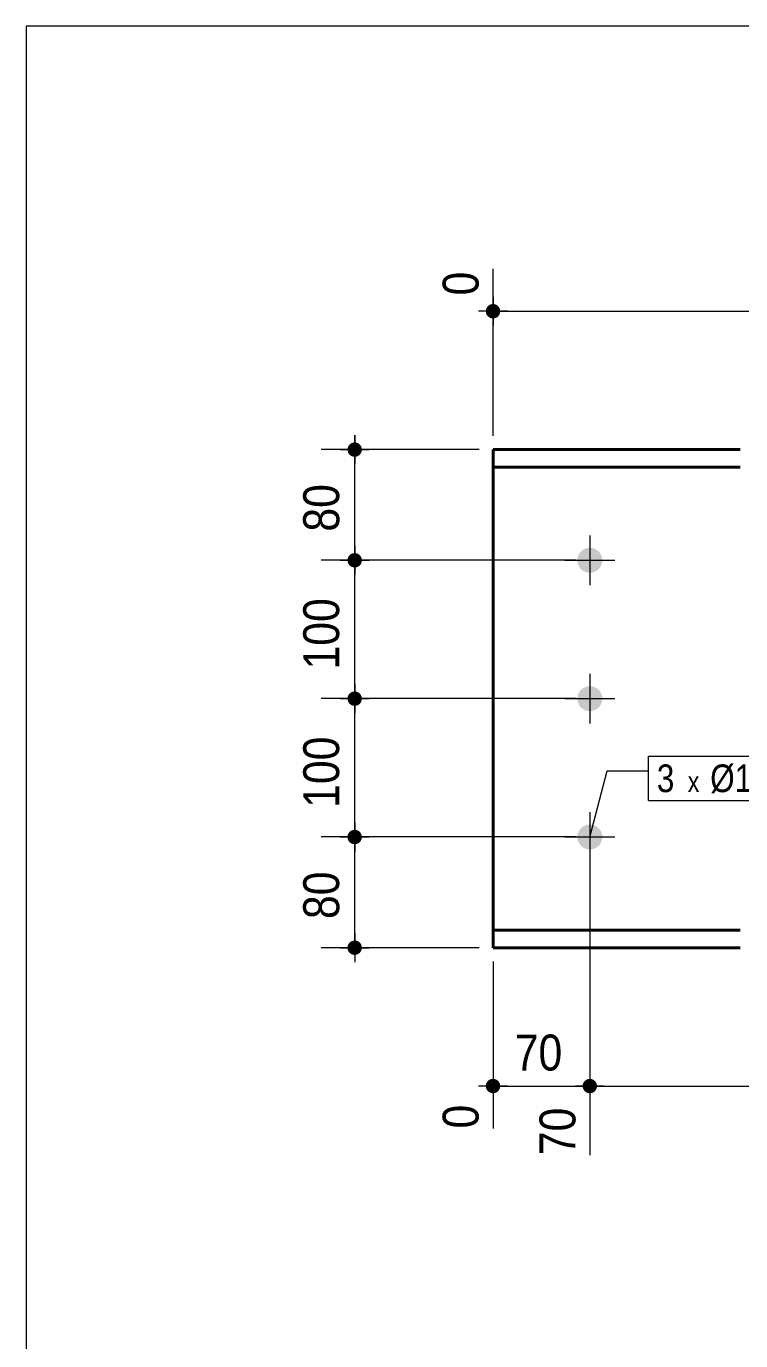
# Model space of a CAD drawing. Header units: millimetres. Extents: x 2 to 287, y 5 to 195.
# Drawn here: x 5 to 56.6, y 100 to 195 of the extents above; entities that cross this region are included whole.
import ezdxf

# ---------------------------------------------------------------- set-up
doc = ezdxf.new("R2010")
doc.units = ezdxf.units.MM
for name, color, linetype, lineweight in [('Boulon', 7, 'Continuous', 0), ('Cotation', 7, 'Continuous', 0), ('Désignation boulon', 3, 'Continuous', 0), ('Feuille dessin', 5, 'Continuous', 0), ('Piece', 2, 'Continuous', 0)]:
    doc.layers.add(name, color=color, linetype=linetype, lineweight=lineweight)
doc.styles.add('ARIAL', font='ARIAL.TTF')
doc.styles.add('COMIC_SANS_MS', font='COMIC.TTF')

# ---------------------------------------------------------------- blocks, each defined once
blk = doc.blocks.new('*A5')
at = {"layer": 'Boulon'}
for points in [[(44.84, 156.45), (44.844, 156.494), (44.849, 156.538), (44.857, 156.581), (44.866, 156.624), (44.878, 156.667), (44.892, 156.709), (44.908, 156.75), (44.926, 156.79), (44.946, 156.83), (44.967, 156.868), (44.991, 156.906), (45.016, 156.942), (45.044, 156.977), (45.072, 157.01), (45.103, 157.042), (45.135, 157.072), (45.168, 157.101), (45.203, 157.128), (45.239, 157.154), (45.277, 157.178), (45.315, 157.199), (45.354, 157.219), (45.395, 157.237), (45.436, 157.253), (45.478, 157.267), (45.521, 157.279), (45.564, 157.288), (45.607, 157.296), (45.651, 157.301), (45.695, 157.305), (45.739, 157.306), (45.783, 157.305), (45.827, 157.301), (45.871, 157.296), (45.915, 157.288), (45.958, 157.279), (46.001, 157.267), (46.042, 157.253), (46.084, 157.237), (46.124, 157.219), (46.164, 157.199), (46.202, 157.178), (46.239, 157.154), (46.275, 157.128), (46.31, 157.101), (46.344, 157.072), (46.376, 157.042), (46.406, 157.01), (46.435, 156.977), (46.462, 156.942), (46.488, 156.906), (46.511, 156.868), (46.533, 156.83), (46.553, 156.79), (46.571, 156.75), (46.587, 156.709), (46.601, 156.667), (46.612, 156.624), (46.622, 156.581), (46.63, 156.538), (46.635, 156.494), (46.638, 156.45), (46.639, 156.406), (46.638, 156.361), (46.635, 156.317), (46.63, 156.274), (46.622, 156.23), (46.612, 156.187), (46.601, 156.144), (46.587, 156.102), (46.571, 156.061), (46.553, 156.021), (46.533, 155.981), (46.511, 155.943), (46.488, 155.906), (46.462, 155.869), (46.435, 155.835), (46.406, 155.801), (46.376, 155.769), (46.344, 155.739), (46.31, 155.71), (46.275, 155.683), (46.239, 155.657), (46.202, 155.634), (46.164, 155.612), (46.124, 155.592), (46.084, 155.574), (46.042, 155.558), (46.001, 155.544), (45.958, 155.533), (45.915, 155.523), (45.871, 155.515), (45.827, 155.51), (45.783, 155.507), (45.739, 155.506), (45.695, 155.507), (45.651, 155.51), (45.607, 155.515), (45.564, 155.523), (45.521, 155.533), (45.478, 155.544), (45.436, 155.558), (45.395, 155.574), (45.354, 155.592), (45.315, 155.612), (45.277, 155.634), (45.239, 155.657), (45.203, 155.683), (45.168, 155.71), (45.135, 155.739), (45.103, 155.769), (45.072, 155.801), (45.044, 155.835), (45.016, 155.869), (44.991, 155.906), (44.967, 155.943), (44.946, 155.981), (44.926, 156.021), (44.908, 156.061), (44.892, 156.102), (44.878, 156.144), (44.866, 156.187), (44.857, 156.23), (44.849, 156.274), (44.844, 156.317), (44.84, 156.361), (44.839, 156.406)], [(44.84, 146.45), (44.844, 146.494), (44.849, 146.538), (44.857, 146.581), (44.866, 146.624), (44.878, 146.667), (44.892, 146.709), (44.908, 146.75), (44.926, 146.79), (44.946, 146.83), (44.967, 146.868), (44.991, 146.906), (45.016, 146.942), (45.044, 146.977), (45.072, 147.01), (45.103, 147.042), (45.135, 147.072), (45.168, 147.101), (45.203, 147.128), (45.239, 147.154), (45.277, 147.178), (45.315, 147.199), (45.354, 147.219), (45.395, 147.237), (45.436, 147.253), (45.478, 147.267), (45.521, 147.279), (45.564, 147.288), (45.607, 147.296), (45.651, 147.301), (45.695, 147.305), (45.739, 147.306), (45.783, 147.305), (45.827, 147.301), (45.871, 147.296), (45.915, 147.288), (45.958, 147.279), (46.001, 147.267), (46.042, 147.253), (46.084, 147.237), (46.124, 147.219), (46.164, 147.199), (46.202, 147.178), (46.239, 147.154), (46.275, 147.128), (46.31, 147.101), (46.344, 147.072), (46.376, 147.042), (46.406, 147.01), (46.435, 146.977), (46.462, 146.942), (46.488, 146.906), (46.511, 146.868), (46.533, 146.83), (46.553, 146.79), (46.571, 146.75), (46.587, 146.709), (46.601, 146.667), (46.612, 146.624), (46.622, 146.581), (46.63, 146.538), (46.635, 146.494), (46.638, 146.45), (46.639, 146.406), (46.638, 146.361), (46.635, 146.317), (46.63, 146.274), (46.622, 146.23), (46.612, 146.187), (46.601, 146.144), (46.587, 146.102), (46.571, 146.061), (46.553, 146.021), (46.533, 145.981), (46.511, 145.943), (46.488, 145.906), (46.462, 145.869), (46.435, 145.835), (46.406, 145.801), (46.376, 145.769), (46.344, 145.739), (46.31, 145.71), (46.275, 145.683), (46.239, 145.657), (46.202, 145.634), (46.164, 145.612), (46.124, 145.592), (46.084, 145.574), (46.042, 145.558), (46.001, 145.544), (45.958, 145.533), (45.915, 145.523), (45.871, 145.515), (45.827, 145.51), (45.783, 145.507), (45.739, 145.506), (45.695, 145.507), (45.651, 145.51), (45.607, 145.515), (45.564, 145.523), (45.521, 145.533), (45.478, 145.544), (45.436, 145.558), (45.395, 145.574), (45.354, 145.592), (45.315, 145.612), (45.277, 145.634), (45.239, 145.657), (45.203, 145.683), (45.168, 145.71), (45.135, 145.739), (45.103, 145.769), (45.072, 145.801), (45.044, 145.835), (45.016, 145.869), (44.991, 145.906), (44.967, 145.943), (44.946, 145.981), (44.926, 146.021), (44.908, 146.061), (44.892, 146.102), (44.878, 146.144), (44.866, 146.187), (44.857, 146.23), (44.849, 146.274), (44.844, 146.317), (44.84, 146.361), (44.839, 146.406)], [(44.84, 136.45), (44.844, 136.494), (44.849, 136.538), (44.857, 136.581), (44.866, 136.624), (44.878, 136.667), (44.892, 136.709), (44.908, 136.75), (44.926, 136.79), (44.946, 136.83), (44.967, 136.868), (44.991, 136.906), (45.016, 136.942), (45.044, 136.977), (45.072, 137.01), (45.103, 137.042), (45.135, 137.072), (45.168, 137.101), (45.203, 137.128), (45.239, 137.154), (45.277, 137.178), (45.315, 137.199), (45.354, 137.219), (45.395, 137.237), (45.436, 137.253), (45.478, 137.267), (45.521, 137.279), (45.564, 137.288), (45.607, 137.296), (45.651, 137.301), (45.695, 137.305), (45.739, 137.306), (45.783, 137.305), (45.827, 137.301), (45.871, 137.296), (45.915, 137.288), (45.958, 137.279), (46.001, 137.267), (46.042, 137.253), (46.084, 137.237), (46.124, 137.219), (46.164, 137.199), (46.202, 137.178), (46.239, 137.154), (46.275, 137.128), (46.31, 137.101), (46.344, 137.072), (46.376, 137.042), (46.406, 137.01), (46.435, 136.977), (46.462, 136.942), (46.488, 136.906), (46.511, 136.868), (46.533, 136.83), (46.553, 136.79), (46.571, 136.75), (46.587, 136.709), (46.601, 136.667), (46.612, 136.624), (46.622, 136.581), (46.63, 136.538), (46.635, 136.494), (46.638, 136.45), (46.639, 136.406), (46.638, 136.361), (46.635, 136.317), (46.63, 136.274), (46.622, 136.23), (46.612, 136.187), (46.601, 136.144), (46.587, 136.102), (46.571, 136.061), (46.553, 136.021), (46.533, 135.981), (46.511, 135.943), (46.488, 135.906), (46.462, 135.869), (46.435, 135.835), (46.406, 135.801), (46.376, 135.769), (46.344, 135.739), (46.31, 135.71), (46.275, 135.683), (46.239, 135.657), (46.202, 135.634), (46.164, 135.612), (46.124, 135.592), (46.084, 135.574), (46.042, 135.558), (46.001, 135.544), (45.958, 135.533), (45.915, 135.523), (45.871, 135.515), (45.827, 135.51), (45.783, 135.507), (45.739, 135.506), (45.695, 135.507), (45.651, 135.51), (45.607, 135.515), (45.564, 135.523), (45.521, 135.533), (45.478, 135.544), (45.436, 135.558), (45.395, 135.574), (45.354, 135.592), (45.315, 135.612), (45.277, 135.634), (45.239, 135.657), (45.203, 135.683), (45.168, 135.71), (45.135, 135.739), (45.103, 135.769), (45.072, 135.801), (45.044, 135.835), (45.016, 135.869), (44.991, 135.906), (44.967, 135.943), (44.946, 135.981), (44.926, 136.021), (44.908, 136.061), (44.892, 136.102), (44.878, 136.144), (44.866, 136.187), (44.857, 136.23), (44.849, 136.274), (44.844, 136.317), (44.84, 136.361), (44.839, 136.406)]]:
    blk.add_hatch(color=256, dxfattribs=at).paths.add_polyline_path(points, flags=17)
at = {"layer": 'Boulon', "linetype": 'Continuous', "lineweight": 0}
for p, q in [((45.739, 158.206), (45.739, 154.606)), ((43.939, 156.406), (47.539, 156.406)), ((45.739, 148.206), (45.739, 144.606)), ((43.939, 146.406), (47.539, 146.406)), ((45.739, 138.206), (45.739, 134.606)), ((43.939, 136.406), (47.539, 136.406))]:
    blk.add_line(p, q, dxfattribs=at)
blk = doc.blocks.new('*A13')
at = {"layer": 'Piece', "color": 2, "linetype": 'Continuous', "lineweight": 40}
for p, q in [((38.739317, 164.405603), (38.739317, 128.405603)), ((56.595206, 164.405603), (38.739317, 164.405603)), ((56.595206, 163.135603), (38.739317, 163.135603)), ((56.595206, 129.675603), (38.739317, 129.675603)), ((38.739317, 128.405603), (56.595206, 128.405603))]:
    blk.add_line(p, q, dxfattribs=at)
blk = doc.blocks.new('*A27')
at = {"layer": 'Feuille dessin', "linetype": 'Continuous', "lineweight": 0}
for p, q in [((282, 195), (5, 195)), ((5, 195), (5, 5))]:
    blk.add_line(p, q, dxfattribs=at)
blk = doc.blocks.new('*A34')
at = {"layer": 'Cotation'}
for points in [[(28.714, 155.886), (28.688, 155.888), (28.663, 155.891), (28.638, 155.896), (28.613, 155.901), (28.588, 155.908), (28.564, 155.916), (28.54, 155.925), (28.517, 155.936), (28.494, 155.947), (28.472, 155.96), (28.45, 155.973), (28.43, 155.988), (28.409, 156.004), (28.39, 156.02), (28.372, 156.038), (28.354, 156.056), (28.337, 156.076), (28.322, 156.096), (28.307, 156.117), (28.293, 156.138), (28.281, 156.161), (28.269, 156.183), (28.259, 156.207), (28.25, 156.23), (28.242, 156.255), (28.235, 156.279), (28.229, 156.304), (28.225, 156.329), (28.222, 156.355), (28.22, 156.38), (28.219, 156.406), (28.22, 156.431), (28.222, 156.457), (28.225, 156.482), (28.229, 156.507), (28.235, 156.532), (28.242, 156.557), (28.25, 156.581), (28.259, 156.605), (28.269, 156.628), (28.281, 156.651), (28.293, 156.673), (28.307, 156.695), (28.322, 156.715), (28.337, 156.736), (28.354, 156.755), (28.372, 156.773), (28.39, 156.791), (28.409, 156.808), (28.43, 156.823), (28.45, 156.838), (28.472, 156.852), (28.494, 156.864), (28.517, 156.876), (28.54, 156.886), (28.564, 156.895), (28.588, 156.903), (28.613, 156.91), (28.638, 156.916), (28.663, 156.92), (28.688, 156.923), (28.714, 156.925), (28.739, 156.926), (28.765, 156.925), (28.79, 156.923), (28.816, 156.92), (28.841, 156.916), (28.866, 156.91), (28.89, 156.903), (28.915, 156.895), (28.938, 156.886), (28.962, 156.876), (28.984, 156.864), (29.007, 156.852), (29.028, 156.838), (29.049, 156.823), (29.069, 156.808), (29.089, 156.791), (29.107, 156.773), (29.125, 156.755), (29.141, 156.736), (29.157, 156.715), (29.172, 156.695), (29.185, 156.673), (29.198, 156.651), (29.209, 156.628), (29.22, 156.605), (29.229, 156.581), (29.237, 156.557), (29.244, 156.532), (29.249, 156.507), (29.254, 156.482), (29.257, 156.457), (29.259, 156.431), (29.259, 156.406), (29.259, 156.38), (29.257, 156.355), (29.254, 156.329), (29.249, 156.304), (29.244, 156.279), (29.237, 156.255), (29.229, 156.23), (29.22, 156.207), (29.209, 156.183), (29.198, 156.161), (29.185, 156.138), (29.172, 156.117), (29.157, 156.096), (29.141, 156.076), (29.125, 156.056), (29.107, 156.038), (29.089, 156.02), (29.069, 156.004), (29.049, 155.988), (29.028, 155.973), (29.007, 155.96), (28.984, 155.947), (28.962, 155.936), (28.938, 155.925), (28.915, 155.916), (28.89, 155.908), (28.866, 155.901), (28.841, 155.896), (28.816, 155.891), (28.79, 155.888), (28.765, 155.886), (28.739, 155.886)], [(28.714, 145.886), (28.688, 145.888), (28.663, 145.891), (28.638, 145.896), (28.613, 145.901), (28.588, 145.908), (28.564, 145.916), (28.54, 145.925), (28.517, 145.936), (28.494, 145.947), (28.472, 145.96), (28.45, 145.973), (28.43, 145.988), (28.409, 146.004), (28.39, 146.02), (28.372, 146.038), (28.354, 146.056), (28.337, 146.076), (28.322, 146.096), (28.307, 146.117), (28.293, 146.138), (28.281, 146.16), (28.269, 146.183), (28.259, 146.207), (28.25, 146.23), (28.242, 146.255), (28.235, 146.279), (28.229, 146.304), (28.225, 146.329), (28.222, 146.355), (28.22, 146.38), (28.219, 146.406), (28.22, 146.431), (28.222, 146.457), (28.225, 146.482), (28.229, 146.507), (28.235, 146.532), (28.242, 146.557), (28.25, 146.581), (28.259, 146.605), (28.269, 146.628), (28.281, 146.651), (28.293, 146.673), (28.307, 146.694), (28.322, 146.715), (28.337, 146.735), (28.354, 146.755), (28.372, 146.773), (28.39, 146.791), (28.409, 146.808), (28.43, 146.823), (28.45, 146.838), (28.472, 146.852), (28.494, 146.864), (28.517, 146.876), (28.54, 146.886), (28.564, 146.895), (28.588, 146.903), (28.613, 146.91), (28.638, 146.916), (28.663, 146.92), (28.688, 146.923), (28.714, 146.925), (28.739, 146.926), (28.765, 146.925), (28.79, 146.923), (28.816, 146.92), (28.841, 146.916), (28.866, 146.91), (28.89, 146.903), (28.915, 146.895), (28.938, 146.886), (28.962, 146.876), (28.984, 146.864), (29.007, 146.852), (29.028, 146.838), (29.049, 146.823), (29.069, 146.808), (29.089, 146.791), (29.107, 146.773), (29.125, 146.755), (29.141, 146.735), (29.157, 146.715), (29.172, 146.694), (29.185, 146.673), (29.198, 146.651), (29.209, 146.628), (29.22, 146.605), (29.229, 146.581), (29.237, 146.557), (29.244, 146.532), (29.249, 146.507), (29.254, 146.482), (29.257, 146.457), (29.259, 146.431), (29.259, 146.406), (29.259, 146.38), (29.257, 146.355), (29.254, 146.329), (29.249, 146.304), (29.244, 146.279), (29.237, 146.255), (29.229, 146.23), (29.22, 146.207), (29.209, 146.183), (29.198, 146.16), (29.185, 146.138), (29.172, 146.117), (29.157, 146.096), (29.141, 146.076), (29.125, 146.056), (29.107, 146.038), (29.089, 146.02), (29.069, 146.004), (29.049, 145.988), (29.028, 145.973), (29.007, 145.96), (28.984, 145.947), (28.962, 145.936), (28.938, 145.925), (28.915, 145.916), (28.89, 145.908), (28.866, 145.901), (28.841, 145.896), (28.816, 145.891), (28.79, 145.888), (28.765, 145.886), (28.739, 145.886)]]:
    blk.add_hatch(color=256, dxfattribs=at).paths.add_polyline_path(points, flags=17)
at = {"layer": 'Cotation', "linetype": 'Continuous', "lineweight": 0}
for p, q in [((28.739, 157.446), (28.739, 155.366)), ((28.739, 156.406), (28.739, 157.446)), ((44.739, 156.406), (26.319, 156.406)), ((27.699, 156.406), (29.779, 156.406)), ((28.739, 146.406), (28.739, 156.406)), ((28.739, 147.446), (28.739, 145.366)), ((44.739, 146.406), (26.319, 146.406)), ((27.699, 146.406), (29.779, 146.406)), ((28.739, 146.406), (28.739, 145.366))]:
    blk.add_line(p, q, dxfattribs=at)
at = {"layer": 'Cotation'}
for p in [(28.739, 156.406), (28.739, 146.406)]:
    blk.add_point(p, dxfattribs=at)
at = {"layer": 'Cotation', "style": 'ARIAL', "width": 0.85}
blk.add_text('100', height=2.6, rotation=90.00021, dxfattribs=at).set_placement((27.619, 148.513))
blk = doc.blocks.new('*A35')
at = {"layer": 'Cotation'}
for points in [[(28.714, 145.886), (28.688, 145.888), (28.663, 145.891), (28.638, 145.896), (28.613, 145.901), (28.588, 145.908), (28.564, 145.916), (28.54, 145.925), (28.517, 145.936), (28.494, 145.947), (28.472, 145.96), (28.45, 145.973), (28.43, 145.988), (28.409, 146.004), (28.39, 146.02), (28.372, 146.038), (28.354, 146.056), (28.337, 146.076), (28.322, 146.096), (28.307, 146.117), (28.293, 146.138), (28.281, 146.16), (28.269, 146.183), (28.259, 146.207), (28.25, 146.23), (28.242, 146.255), (28.235, 146.279), (28.229, 146.304), (28.225, 146.329), (28.222, 146.355), (28.22, 146.38), (28.219, 146.406), (28.22, 146.431), (28.222, 146.457), (28.225, 146.482), (28.229, 146.507), (28.235, 146.532), (28.242, 146.557), (28.25, 146.581), (28.259, 146.605), (28.269, 146.628), (28.281, 146.651), (28.293, 146.673), (28.307, 146.694), (28.322, 146.715), (28.337, 146.735), (28.354, 146.755), (28.372, 146.773), (28.39, 146.791), (28.409, 146.808), (28.43, 146.823), (28.45, 146.838), (28.472, 146.852), (28.494, 146.864), (28.517, 146.876), (28.54, 146.886), (28.564, 146.895), (28.588, 146.903), (28.613, 146.91), (28.638, 146.916), (28.663, 146.92), (28.688, 146.923), (28.714, 146.925), (28.739, 146.926), (28.765, 146.925), (28.79, 146.923), (28.816, 146.92), (28.841, 146.916), (28.866, 146.91), (28.89, 146.903), (28.915, 146.895), (28.938, 146.886), (28.962, 146.876), (28.984, 146.864), (29.007, 146.852), (29.028, 146.838), (29.049, 146.823), (29.069, 146.808), (29.089, 146.791), (29.107, 146.773), (29.125, 146.755), (29.141, 146.735), (29.157, 146.715), (29.172, 146.694), (29.185, 146.673), (29.198, 146.651), (29.209, 146.628), (29.22, 146.605), (29.229, 146.581), (29.237, 146.557), (29.244, 146.532), (29.249, 146.507), (29.254, 146.482), (29.257, 146.457), (29.259, 146.431), (29.259, 146.406), (29.259, 146.38), (29.257, 146.355), (29.254, 146.329), (29.249, 146.304), (29.244, 146.279), (29.237, 146.255), (29.229, 146.23), (29.22, 146.207), (29.209, 146.183), (29.198, 146.16), (29.185, 146.138), (29.172, 146.117), (29.157, 146.096), (29.141, 146.076), (29.125, 146.056), (29.107, 146.038), (29.089, 146.02), (29.069, 146.004), (29.049, 145.988), (29.028, 145.973), (29.007, 145.96), (28.984, 145.947), (28.962, 145.936), (28.938, 145.925), (28.915, 145.916), (28.89, 145.908), (28.866, 145.901), (28.841, 145.896), (28.816, 145.891), (28.79, 145.888), (28.765, 145.886), (28.739, 145.886)], [(28.714, 135.886), (28.688, 135.888), (28.663, 135.891), (28.638, 135.896), (28.613, 135.901), (28.588, 135.908), (28.564, 135.916), (28.54, 135.925), (28.517, 135.936), (28.494, 135.947), (28.472, 135.96), (28.45, 135.973), (28.43, 135.988), (28.409, 136.004), (28.39, 136.02), (28.372, 136.038), (28.354, 136.056), (28.337, 136.076), (28.322, 136.096), (28.307, 136.117), (28.293, 136.138), (28.281, 136.16), (28.269, 136.183), (28.259, 136.207), (28.25, 136.23), (28.242, 136.255), (28.235, 136.279), (28.229, 136.304), (28.225, 136.329), (28.222, 136.355), (28.22, 136.38), (28.219, 136.406), (28.22, 136.431), (28.222, 136.457), (28.225, 136.482), (28.229, 136.507), (28.235, 136.532), (28.242, 136.557), (28.25, 136.581), (28.259, 136.605), (28.269, 136.628), (28.281, 136.651), (28.293, 136.673), (28.307, 136.694), (28.322, 136.715), (28.337, 136.735), (28.354, 136.755), (28.372, 136.773), (28.39, 136.791), (28.409, 136.808), (28.43, 136.823), (28.45, 136.838), (28.472, 136.852), (28.494, 136.864), (28.517, 136.876), (28.54, 136.886), (28.564, 136.895), (28.588, 136.903), (28.613, 136.91), (28.638, 136.916), (28.663, 136.92), (28.688, 136.923), (28.714, 136.925), (28.739, 136.926), (28.765, 136.925), (28.79, 136.923), (28.816, 136.92), (28.841, 136.916), (28.866, 136.91), (28.89, 136.903), (28.915, 136.895), (28.938, 136.886), (28.962, 136.876), (28.984, 136.864), (29.007, 136.852), (29.028, 136.838), (29.049, 136.823), (29.069, 136.808), (29.089, 136.791), (29.107, 136.773), (29.125, 136.755), (29.141, 136.735), (29.157, 136.715), (29.172, 136.694), (29.185, 136.673), (29.198, 136.651), (29.209, 136.628), (29.22, 136.605), (29.229, 136.581), (29.237, 136.557), (29.244, 136.532), (29.249, 136.507), (29.254, 136.482), (29.257, 136.457), (29.259, 136.431), (29.259, 136.406), (29.259, 136.38), (29.257, 136.355), (29.254, 136.329), (29.249, 136.304), (29.244, 136.279), (29.237, 136.255), (29.229, 136.23), (29.22, 136.207), (29.209, 136.183), (29.198, 136.16), (29.185, 136.138), (29.172, 136.117), (29.157, 136.096), (29.141, 136.076), (29.125, 136.056), (29.107, 136.038), (29.089, 136.02), (29.069, 136.004), (29.049, 135.988), (29.028, 135.973), (29.007, 135.96), (28.984, 135.947), (28.962, 135.936), (28.938, 135.925), (28.915, 135.916), (28.89, 135.908), (28.866, 135.901), (28.841, 135.896), (28.816, 135.891), (28.79, 135.888), (28.765, 135.886), (28.739, 135.886)]]:
    blk.add_hatch(color=256, dxfattribs=at).paths.add_polyline_path(points, flags=17)
at = {"layer": 'Cotation', "linetype": 'Continuous', "lineweight": 0}
for p, q in [((28.739, 147.446), (28.739, 145.366)), ((28.739, 146.406), (28.739, 147.446)), ((44.739, 146.406), (26.319, 146.406)), ((27.699, 146.406), (29.779, 146.406)), ((28.739, 136.406), (28.739, 146.406)), ((28.739, 137.446), (28.739, 135.366)), ((44.739, 136.406), (26.319, 136.406)), ((27.699, 136.406), (29.779, 136.406)), ((28.739, 136.406), (28.739, 135.366))]:
    blk.add_line(p, q, dxfattribs=at)
at = {"layer": 'Cotation'}
for p in [(28.739, 146.406), (28.739, 136.406)]:
    blk.add_point(p, dxfattribs=at)
at = {"layer": 'Cotation', "style": 'ARIAL', "width": 0.85}
blk.add_text('100', height=2.6, rotation=90.00021, dxfattribs=at).set_placement((27.619, 138.513))
blk = doc.blocks.new('*A43')
at = {"layer": 'Cotation'}
for points in [[(28.714, 135.886), (28.688, 135.888), (28.663, 135.891), (28.638, 135.896), (28.613, 135.901), (28.588, 135.908), (28.564, 135.916), (28.54, 135.925), (28.517, 135.936), (28.494, 135.947), (28.472, 135.96), (28.45, 135.973), (28.43, 135.988), (28.409, 136.004), (28.39, 136.02), (28.372, 136.038), (28.354, 136.056), (28.337, 136.076), (28.322, 136.096), (28.307, 136.117), (28.293, 136.138), (28.281, 136.16), (28.269, 136.183), (28.259, 136.207), (28.25, 136.23), (28.242, 136.255), (28.235, 136.279), (28.229, 136.304), (28.225, 136.329), (28.222, 136.355), (28.22, 136.38), (28.219, 136.406), (28.22, 136.431), (28.222, 136.457), (28.225, 136.482), (28.229, 136.507), (28.235, 136.532), (28.242, 136.557), (28.25, 136.581), (28.259, 136.605), (28.269, 136.628), (28.281, 136.651), (28.293, 136.673), (28.307, 136.694), (28.322, 136.715), (28.337, 136.735), (28.354, 136.755), (28.372, 136.773), (28.39, 136.791), (28.409, 136.808), (28.43, 136.823), (28.45, 136.838), (28.472, 136.852), (28.494, 136.864), (28.517, 136.876), (28.54, 136.886), (28.564, 136.895), (28.588, 136.903), (28.613, 136.91), (28.638, 136.916), (28.663, 136.92), (28.688, 136.923), (28.714, 136.925), (28.739, 136.926), (28.765, 136.925), (28.79, 136.923), (28.816, 136.92), (28.841, 136.916), (28.866, 136.91), (28.89, 136.903), (28.915, 136.895), (28.938, 136.886), (28.962, 136.876), (28.984, 136.864), (29.007, 136.852), (29.028, 136.838), (29.049, 136.823), (29.069, 136.808), (29.089, 136.791), (29.107, 136.773), (29.125, 136.755), (29.141, 136.735), (29.157, 136.715), (29.172, 136.694), (29.185, 136.673), (29.198, 136.651), (29.209, 136.628), (29.22, 136.605), (29.229, 136.581), (29.237, 136.557), (29.244, 136.532), (29.249, 136.507), (29.254, 136.482), (29.257, 136.457), (29.259, 136.431), (29.259, 136.406), (29.259, 136.38), (29.257, 136.355), (29.254, 136.329), (29.249, 136.304), (29.244, 136.279), (29.237, 136.255), (29.229, 136.23), (29.22, 136.207), (29.209, 136.183), (29.198, 136.16), (29.185, 136.138), (29.172, 136.117), (29.157, 136.096), (29.141, 136.076), (29.125, 136.056), (29.107, 136.038), (29.089, 136.02), (29.069, 136.004), (29.049, 135.988), (29.028, 135.973), (29.007, 135.96), (28.984, 135.947), (28.962, 135.936), (28.938, 135.925), (28.915, 135.916), (28.89, 135.908), (28.866, 135.901), (28.841, 135.896), (28.816, 135.891), (28.79, 135.888), (28.765, 135.886), (28.739, 135.886)], [(28.714, 127.886), (28.688, 127.888), (28.663, 127.891), (28.638, 127.896), (28.613, 127.901), (28.588, 127.908), (28.564, 127.916), (28.54, 127.925), (28.517, 127.936), (28.494, 127.947), (28.472, 127.96), (28.45, 127.973), (28.43, 127.988), (28.409, 128.004), (28.39, 128.02), (28.372, 128.038), (28.354, 128.056), (28.337, 128.076), (28.322, 128.096), (28.307, 128.117), (28.293, 128.138), (28.281, 128.16), (28.269, 128.183), (28.259, 128.207), (28.25, 128.23), (28.242, 128.255), (28.235, 128.279), (28.229, 128.304), (28.225, 128.329), (28.222, 128.355), (28.22, 128.38), (28.219, 128.406), (28.22, 128.431), (28.222, 128.457), (28.225, 128.482), (28.229, 128.507), (28.235, 128.532), (28.242, 128.557), (28.25, 128.581), (28.259, 128.605), (28.269, 128.628), (28.281, 128.651), (28.293, 128.673), (28.307, 128.694), (28.322, 128.715), (28.337, 128.735), (28.354, 128.755), (28.372, 128.773), (28.39, 128.791), (28.409, 128.808), (28.43, 128.823), (28.45, 128.838), (28.472, 128.852), (28.494, 128.864), (28.517, 128.876), (28.54, 128.886), (28.564, 128.895), (28.588, 128.903), (28.613, 128.91), (28.638, 128.916), (28.663, 128.92), (28.688, 128.923), (28.714, 128.925), (28.739, 128.926), (28.765, 128.925), (28.79, 128.923), (28.816, 128.92), (28.841, 128.916), (28.866, 128.91), (28.89, 128.903), (28.915, 128.895), (28.938, 128.886), (28.962, 128.876), (28.984, 128.864), (29.007, 128.852), (29.028, 128.838), (29.049, 128.823), (29.069, 128.808), (29.089, 128.791), (29.107, 128.773), (29.125, 128.755), (29.141, 128.735), (29.157, 128.715), (29.172, 128.694), (29.185, 128.673), (29.198, 128.651), (29.209, 128.628), (29.22, 128.605), (29.229, 128.581), (29.237, 128.557), (29.244, 128.532), (29.249, 128.507), (29.254, 128.482), (29.257, 128.457), (29.259, 128.431), (29.259, 128.406), (29.259, 128.38), (29.257, 128.355), (29.254, 128.329), (29.249, 128.304), (29.244, 128.279), (29.237, 128.255), (29.229, 128.23), (29.22, 128.207), (29.209, 128.183), (29.198, 128.16), (29.185, 128.138), (29.172, 128.117), (29.157, 128.096), (29.141, 128.076), (29.125, 128.056), (29.107, 128.038), (29.089, 128.02), (29.069, 128.004), (29.049, 127.988), (29.028, 127.973), (29.007, 127.96), (28.984, 127.947), (28.962, 127.936), (28.938, 127.925), (28.915, 127.916), (28.89, 127.908), (28.866, 127.901), (28.841, 127.896), (28.816, 127.891), (28.79, 127.888), (28.765, 127.886), (28.739, 127.886)]]:
    blk.add_hatch(color=256, dxfattribs=at).paths.add_polyline_path(points, flags=17)
at = {"layer": 'Cotation', "linetype": 'Continuous', "lineweight": 0}
for p, q in [((28.739, 137.446), (28.739, 135.366)), ((28.739, 136.406), (28.739, 137.446)), ((44.739, 136.406), (26.319, 136.406)), ((27.699, 136.406), (29.779, 136.406)), ((28.739, 128.406), (28.739, 136.406)), ((28.739, 129.446), (28.739, 127.366)), ((37.739, 128.406), (26.319, 128.406)), ((27.699, 128.406), (29.779, 128.406)), ((28.739, 128.406), (28.739, 127.366))]:
    blk.add_line(p, q, dxfattribs=at)
at = {"layer": 'Cotation'}
for p in [(28.739, 136.406), (28.739, 128.406)]:
    blk.add_point(p, dxfattribs=at)
at = {"layer": 'Cotation', "style": 'ARIAL', "width": 0.85}
blk.add_text('80', height=2.6, rotation=90.00021, dxfattribs=at).set_placement((27.619, 130.477))
blk = doc.blocks.new('*A44')
at = {"layer": 'Cotation'}
for points in [[(28.714, 163.886), (28.688, 163.888), (28.663, 163.891), (28.638, 163.896), (28.613, 163.901), (28.588, 163.908), (28.564, 163.916), (28.54, 163.925), (28.517, 163.936), (28.494, 163.947), (28.472, 163.96), (28.45, 163.973), (28.43, 163.988), (28.409, 164.004), (28.39, 164.02), (28.372, 164.038), (28.354, 164.056), (28.337, 164.076), (28.322, 164.096), (28.307, 164.117), (28.293, 164.138), (28.281, 164.16), (28.269, 164.183), (28.259, 164.207), (28.25, 164.23), (28.242, 164.255), (28.235, 164.279), (28.229, 164.304), (28.225, 164.329), (28.222, 164.355), (28.22, 164.38), (28.219, 164.406), (28.22, 164.431), (28.222, 164.457), (28.225, 164.482), (28.229, 164.507), (28.235, 164.532), (28.242, 164.557), (28.25, 164.581), (28.259, 164.605), (28.269, 164.628), (28.281, 164.651), (28.293, 164.673), (28.307, 164.694), (28.322, 164.715), (28.337, 164.735), (28.354, 164.755), (28.372, 164.773), (28.39, 164.791), (28.409, 164.808), (28.43, 164.823), (28.45, 164.838), (28.472, 164.852), (28.494, 164.864), (28.517, 164.876), (28.54, 164.886), (28.564, 164.895), (28.588, 164.903), (28.613, 164.91), (28.638, 164.916), (28.663, 164.92), (28.688, 164.923), (28.714, 164.925), (28.739, 164.926), (28.765, 164.925), (28.79, 164.923), (28.816, 164.92), (28.841, 164.916), (28.866, 164.91), (28.89, 164.903), (28.915, 164.895), (28.938, 164.886), (28.962, 164.876), (28.984, 164.864), (29.007, 164.852), (29.028, 164.838), (29.049, 164.823), (29.069, 164.808), (29.089, 164.791), (29.107, 164.773), (29.125, 164.755), (29.141, 164.735), (29.157, 164.715), (29.172, 164.694), (29.185, 164.673), (29.198, 164.651), (29.209, 164.628), (29.22, 164.605), (29.229, 164.581), (29.237, 164.557), (29.244, 164.532), (29.249, 164.507), (29.254, 164.482), (29.257, 164.457), (29.259, 164.431), (29.259, 164.406), (29.259, 164.38), (29.257, 164.355), (29.254, 164.329), (29.249, 164.304), (29.244, 164.279), (29.237, 164.255), (29.229, 164.23), (29.22, 164.207), (29.209, 164.183), (29.198, 164.16), (29.185, 164.138), (29.172, 164.117), (29.157, 164.096), (29.141, 164.076), (29.125, 164.056), (29.107, 164.038), (29.089, 164.02), (29.069, 164.004), (29.049, 163.988), (29.028, 163.973), (29.007, 163.96), (28.984, 163.947), (28.962, 163.936), (28.938, 163.925), (28.915, 163.916), (28.89, 163.908), (28.866, 163.901), (28.841, 163.896), (28.816, 163.891), (28.79, 163.888), (28.765, 163.886), (28.739, 163.886)], [(28.714, 155.886), (28.688, 155.888), (28.663, 155.891), (28.638, 155.896), (28.613, 155.901), (28.588, 155.908), (28.564, 155.916), (28.54, 155.925), (28.517, 155.936), (28.494, 155.947), (28.472, 155.96), (28.45, 155.973), (28.43, 155.988), (28.409, 156.004), (28.39, 156.02), (28.372, 156.038), (28.354, 156.056), (28.337, 156.076), (28.322, 156.096), (28.307, 156.117), (28.293, 156.138), (28.281, 156.161), (28.269, 156.183), (28.259, 156.207), (28.25, 156.23), (28.242, 156.255), (28.235, 156.279), (28.229, 156.304), (28.225, 156.329), (28.222, 156.355), (28.22, 156.38), (28.219, 156.406), (28.22, 156.431), (28.222, 156.457), (28.225, 156.482), (28.229, 156.507), (28.235, 156.532), (28.242, 156.557), (28.25, 156.581), (28.259, 156.605), (28.269, 156.628), (28.281, 156.651), (28.293, 156.673), (28.307, 156.695), (28.322, 156.715), (28.337, 156.736), (28.354, 156.755), (28.372, 156.773), (28.39, 156.791), (28.409, 156.808), (28.43, 156.823), (28.45, 156.838), (28.472, 156.852), (28.494, 156.864), (28.517, 156.876), (28.54, 156.886), (28.564, 156.895), (28.588, 156.903), (28.613, 156.91), (28.638, 156.916), (28.663, 156.92), (28.688, 156.923), (28.714, 156.925), (28.739, 156.926), (28.765, 156.925), (28.79, 156.923), (28.816, 156.92), (28.841, 156.916), (28.866, 156.91), (28.89, 156.903), (28.915, 156.895), (28.938, 156.886), (28.962, 156.876), (28.984, 156.864), (29.007, 156.852), (29.028, 156.838), (29.049, 156.823), (29.069, 156.808), (29.089, 156.791), (29.107, 156.773), (29.125, 156.755), (29.141, 156.736), (29.157, 156.715), (29.172, 156.695), (29.185, 156.673), (29.198, 156.651), (29.209, 156.628), (29.22, 156.605), (29.229, 156.581), (29.237, 156.557), (29.244, 156.532), (29.249, 156.507), (29.254, 156.482), (29.257, 156.457), (29.259, 156.431), (29.259, 156.406), (29.259, 156.38), (29.257, 156.355), (29.254, 156.329), (29.249, 156.304), (29.244, 156.279), (29.237, 156.255), (29.229, 156.23), (29.22, 156.207), (29.209, 156.183), (29.198, 156.161), (29.185, 156.138), (29.172, 156.117), (29.157, 156.096), (29.141, 156.076), (29.125, 156.056), (29.107, 156.038), (29.089, 156.02), (29.069, 156.004), (29.049, 155.988), (29.028, 155.973), (29.007, 155.96), (28.984, 155.947), (28.962, 155.936), (28.938, 155.925), (28.915, 155.916), (28.89, 155.908), (28.866, 155.901), (28.841, 155.896), (28.816, 155.891), (28.79, 155.888), (28.765, 155.886), (28.739, 155.886)]]:
    blk.add_hatch(color=256, dxfattribs=at).paths.add_polyline_path(points, flags=17)
at = {"layer": 'Cotation', "linetype": 'Continuous', "lineweight": 0}
for p, q in [((28.739, 165.446), (28.739, 163.366)), ((28.739, 164.406), (28.739, 165.446)), ((37.739, 164.406), (26.319, 164.406)), ((27.699, 164.406), (29.779, 164.406)), ((28.739, 156.406), (28.739, 164.406)), ((28.739, 157.446), (28.739, 155.366)), ((44.739, 156.406), (26.319, 156.406)), ((27.699, 156.406), (29.779, 156.406)), ((28.739, 156.406), (28.739, 155.366))]:
    blk.add_line(p, q, dxfattribs=at)
at = {"layer": 'Cotation'}
for p in [(28.739, 164.406), (28.739, 156.406)]:
    blk.add_point(p, dxfattribs=at)
at = {"layer": 'Cotation', "style": 'ARIAL', "width": 0.85}
blk.add_text('80', height=2.6, rotation=90.00021, dxfattribs=at).set_placement((27.619, 158.477))
blk = doc.blocks.new('*A51')
at = {"layer": 'Cotation'}
for points in [[(38.714, 117.886), (38.688, 117.888), (38.663, 117.891), (38.638, 117.896), (38.613, 117.901), (38.588, 117.908), (38.564, 117.916), (38.54, 117.925), (38.517, 117.936), (38.494, 117.947), (38.472, 117.96), (38.45, 117.973), (38.43, 117.988), (38.409, 118.004), (38.39, 118.02), (38.372, 118.038), (38.354, 118.056), (38.337, 118.076), (38.322, 118.096), (38.307, 118.117), (38.293, 118.138), (38.281, 118.16), (38.269, 118.183), (38.259, 118.207), (38.25, 118.23), (38.242, 118.255), (38.235, 118.279), (38.229, 118.304), (38.225, 118.329), (38.222, 118.355), (38.22, 118.38), (38.219, 118.406), (38.22, 118.431), (38.222, 118.457), (38.225, 118.482), (38.229, 118.507), (38.235, 118.532), (38.242, 118.557), (38.25, 118.581), (38.259, 118.605), (38.269, 118.628), (38.281, 118.651), (38.293, 118.673), (38.307, 118.694), (38.322, 118.715), (38.337, 118.735), (38.354, 118.755), (38.372, 118.773), (38.39, 118.791), (38.409, 118.808), (38.43, 118.823), (38.45, 118.838), (38.472, 118.852), (38.494, 118.864), (38.517, 118.876), (38.54, 118.886), (38.564, 118.895), (38.588, 118.903), (38.613, 118.91), (38.638, 118.916), (38.663, 118.92), (38.688, 118.923), (38.714, 118.925), (38.739, 118.926), (38.765, 118.925), (38.79, 118.923), (38.816, 118.92), (38.841, 118.916), (38.866, 118.91), (38.89, 118.903), (38.915, 118.895), (38.938, 118.886), (38.962, 118.876), (38.984, 118.864), (39.007, 118.852), (39.028, 118.838), (39.049, 118.823), (39.069, 118.808), (39.089, 118.791), (39.107, 118.773), (39.125, 118.755), (39.141, 118.735), (39.157, 118.715), (39.172, 118.694), (39.185, 118.673), (39.198, 118.651), (39.209, 118.628), (39.22, 118.605), (39.229, 118.581), (39.237, 118.557), (39.244, 118.532), (39.249, 118.507), (39.254, 118.482), (39.257, 118.457), (39.259, 118.431), (39.259, 118.406), (39.259, 118.38), (39.257, 118.355), (39.254, 118.329), (39.249, 118.304), (39.244, 118.279), (39.237, 118.255), (39.229, 118.23), (39.22, 118.207), (39.209, 118.183), (39.198, 118.16), (39.185, 118.138), (39.172, 118.117), (39.157, 118.096), (39.141, 118.076), (39.125, 118.056), (39.107, 118.038), (39.089, 118.02), (39.069, 118.004), (39.049, 117.988), (39.028, 117.973), (39.007, 117.96), (38.984, 117.947), (38.962, 117.936), (38.938, 117.925), (38.915, 117.916), (38.89, 117.908), (38.866, 117.901), (38.841, 117.896), (38.816, 117.891), (38.79, 117.888), (38.765, 117.886), (38.739, 117.886)], [(45.714, 117.886), (45.688, 117.888), (45.663, 117.891), (45.638, 117.896), (45.613, 117.901), (45.588, 117.908), (45.564, 117.916), (45.54, 117.925), (45.517, 117.936), (45.494, 117.947), (45.472, 117.96), (45.45, 117.973), (45.429, 117.988), (45.409, 118.004), (45.39, 118.02), (45.372, 118.038), (45.354, 118.056), (45.337, 118.076), (45.322, 118.096), (45.307, 118.117), (45.293, 118.138), (45.281, 118.16), (45.269, 118.183), (45.259, 118.207), (45.25, 118.23), (45.242, 118.255), (45.235, 118.279), (45.229, 118.304), (45.225, 118.329), (45.222, 118.355), (45.22, 118.38), (45.219, 118.406), (45.22, 118.431), (45.222, 118.457), (45.225, 118.482), (45.229, 118.507), (45.235, 118.532), (45.242, 118.557), (45.25, 118.581), (45.259, 118.605), (45.269, 118.628), (45.281, 118.651), (45.293, 118.673), (45.307, 118.694), (45.322, 118.715), (45.337, 118.735), (45.354, 118.755), (45.372, 118.773), (45.39, 118.791), (45.409, 118.808), (45.429, 118.823), (45.45, 118.838), (45.472, 118.852), (45.494, 118.864), (45.517, 118.876), (45.54, 118.886), (45.564, 118.895), (45.588, 118.903), (45.613, 118.91), (45.638, 118.916), (45.663, 118.92), (45.688, 118.923), (45.714, 118.925), (45.739, 118.926), (45.765, 118.925), (45.79, 118.923), (45.816, 118.92), (45.841, 118.916), (45.866, 118.91), (45.89, 118.903), (45.914, 118.895), (45.938, 118.886), (45.962, 118.876), (45.984, 118.864), (46.007, 118.852), (46.028, 118.838), (46.049, 118.823), (46.069, 118.808), (46.088, 118.791), (46.107, 118.773), (46.125, 118.755), (46.141, 118.735), (46.157, 118.715), (46.172, 118.694), (46.185, 118.673), (46.198, 118.651), (46.209, 118.628), (46.22, 118.605), (46.229, 118.581), (46.237, 118.557), (46.244, 118.532), (46.249, 118.507), (46.254, 118.482), (46.257, 118.457), (46.259, 118.431), (46.259, 118.406), (46.259, 118.38), (46.257, 118.355), (46.254, 118.329), (46.249, 118.304), (46.244, 118.279), (46.237, 118.255), (46.229, 118.23), (46.22, 118.207), (46.209, 118.183), (46.198, 118.16), (46.185, 118.138), (46.172, 118.117), (46.157, 118.096), (46.141, 118.076), (46.125, 118.056), (46.107, 118.038), (46.088, 118.02), (46.069, 118.004), (46.049, 117.988), (46.028, 117.973), (46.007, 117.96), (45.984, 117.947), (45.962, 117.936), (45.938, 117.925), (45.914, 117.916), (45.89, 117.908), (45.866, 117.901), (45.841, 117.896), (45.816, 117.891), (45.79, 117.888), (45.765, 117.886), (45.739, 117.886)]]:
    blk.add_hatch(color=256, dxfattribs=at).paths.add_polyline_path(points, flags=17)
at = {"layer": 'Cotation', "linetype": 'Continuous', "lineweight": 0}
for p, q in [((45.739, 135.406), (45.739, 113.409)), ((38.739, 127.406), (38.739, 115.337)), ((38.739, 119.446), (38.739, 117.366)), ((45.739, 119.446), (45.739, 117.366)), ((39.779, 118.406), (37.699, 118.406)), ((38.739, 118.406), (37.699, 118.406)), ((38.739, 118.406), (45.739, 118.406)), ((46.779, 118.406), (44.699, 118.406)), ((45.739, 118.406), (46.779, 118.406))]:
    blk.add_line(p, q, dxfattribs=at)
at = {"layer": 'Cotation'}
for p in [(38.739, 118.406), (45.739, 118.406)]:
    blk.add_point(p, dxfattribs=at)
at = {"layer": 'Cotation', "style": 'ARIAL', "width": 0.85}
blk.add_text('70', height=2.6, dxfattribs=at).set_placement((40.311, 119.526))
for s, p in [('0', (37.699, 115.337)), ('70', (44.699, 113.409))]:
    blk.add_text(s, height=2.6, rotation=90.00021, dxfattribs=at).set_placement(p)
blk = doc.blocks.new('*A52')
at = {"layer": 'Cotation'}
for points in [[(45.714, 117.886), (45.688, 117.888), (45.663, 117.891), (45.638, 117.896), (45.613, 117.901), (45.588, 117.908), (45.564, 117.916), (45.54, 117.925), (45.517, 117.936), (45.494, 117.947), (45.472, 117.96), (45.45, 117.973), (45.429, 117.988), (45.409, 118.004), (45.39, 118.02), (45.372, 118.038), (45.354, 118.056), (45.337, 118.076), (45.322, 118.096), (45.307, 118.117), (45.293, 118.138), (45.281, 118.16), (45.269, 118.183), (45.259, 118.207), (45.25, 118.23), (45.242, 118.255), (45.235, 118.279), (45.229, 118.304), (45.225, 118.329), (45.222, 118.355), (45.22, 118.38), (45.219, 118.406), (45.22, 118.431), (45.222, 118.457), (45.225, 118.482), (45.229, 118.507), (45.235, 118.532), (45.242, 118.557), (45.25, 118.581), (45.259, 118.605), (45.269, 118.628), (45.281, 118.651), (45.293, 118.673), (45.307, 118.694), (45.322, 118.715), (45.337, 118.735), (45.354, 118.755), (45.372, 118.773), (45.39, 118.791), (45.409, 118.808), (45.429, 118.823), (45.45, 118.838), (45.472, 118.852), (45.494, 118.864), (45.517, 118.876), (45.54, 118.886), (45.564, 118.895), (45.588, 118.903), (45.613, 118.91), (45.638, 118.916), (45.663, 118.92), (45.688, 118.923), (45.714, 118.925), (45.739, 118.926), (45.765, 118.925), (45.79, 118.923), (45.816, 118.92), (45.841, 118.916), (45.866, 118.91), (45.89, 118.903), (45.914, 118.895), (45.938, 118.886), (45.962, 118.876), (45.984, 118.864), (46.007, 118.852), (46.028, 118.838), (46.049, 118.823), (46.069, 118.808), (46.088, 118.791), (46.107, 118.773), (46.125, 118.755), (46.141, 118.735), (46.157, 118.715), (46.172, 118.694), (46.185, 118.673), (46.198, 118.651), (46.209, 118.628), (46.22, 118.605), (46.229, 118.581), (46.237, 118.557), (46.244, 118.532), (46.249, 118.507), (46.254, 118.482), (46.257, 118.457), (46.259, 118.431), (46.259, 118.406), (46.259, 118.38), (46.257, 118.355), (46.254, 118.329), (46.249, 118.304), (46.244, 118.279), (46.237, 118.255), (46.229, 118.23), (46.22, 118.207), (46.209, 118.183), (46.198, 118.16), (46.185, 118.138), (46.172, 118.117), (46.157, 118.096), (46.141, 118.076), (46.125, 118.056), (46.107, 118.038), (46.088, 118.02), (46.069, 118.004), (46.049, 117.988), (46.028, 117.973), (46.007, 117.96), (45.984, 117.947), (45.962, 117.936), (45.938, 117.925), (45.914, 117.916), (45.89, 117.908), (45.866, 117.901), (45.841, 117.896), (45.816, 117.891), (45.79, 117.888), (45.765, 117.886), (45.739, 117.886)], [(106.355, 117.886), (106.33, 117.888), (106.305, 117.891), (106.279, 117.896), (106.255, 117.901), (106.23, 117.908), (106.206, 117.916), (106.182, 117.925), (106.159, 117.936), (106.136, 117.947), (106.114, 117.96), (106.092, 117.973), (106.071, 117.988), (106.051, 118.004), (106.032, 118.02), (106.013, 118.038), (105.996, 118.056), (105.979, 118.076), (105.963, 118.096), (105.949, 118.117), (105.935, 118.138), (105.922, 118.16), (105.911, 118.183), (105.9, 118.207), (105.891, 118.23), (105.883, 118.255), (105.876, 118.279), (105.871, 118.304), (105.867, 118.329), (105.863, 118.355), (105.862, 118.38), (105.861, 118.406), (105.862, 118.431), (105.863, 118.457), (105.867, 118.482), (105.871, 118.507), (105.876, 118.532), (105.883, 118.557), (105.891, 118.581), (105.9, 118.605), (105.911, 118.628), (105.922, 118.651), (105.935, 118.673), (105.949, 118.694), (105.963, 118.715), (105.979, 118.735), (105.996, 118.755), (106.013, 118.773), (106.032, 118.791), (106.051, 118.808), (106.071, 118.823), (106.092, 118.838), (106.114, 118.852), (106.136, 118.864), (106.159, 118.876), (106.182, 118.886), (106.206, 118.895), (106.23, 118.903), (106.255, 118.91), (106.279, 118.916), (106.305, 118.92), (106.33, 118.923), (106.355, 118.925), (106.381, 118.926), (106.406, 118.925), (106.432, 118.923), (106.457, 118.92), (106.482, 118.916), (106.507, 118.91), (106.532, 118.903), (106.556, 118.895), (106.58, 118.886), (106.603, 118.876), (106.626, 118.864), (106.648, 118.852), (106.67, 118.838), (106.691, 118.823), (106.711, 118.808), (106.73, 118.791), (106.749, 118.773), (106.766, 118.755), (106.783, 118.735), (106.799, 118.715), (106.813, 118.694), (106.827, 118.673), (106.839, 118.651), (106.851, 118.628), (106.861, 118.605), (106.87, 118.581), (106.879, 118.557), (106.885, 118.532), (106.891, 118.507), (106.895, 118.482), (106.898, 118.457), (106.9, 118.431), (106.901, 118.406), (106.9, 118.38), (106.898, 118.355), (106.895, 118.329), (106.891, 118.304), (106.885, 118.279), (106.879, 118.255), (106.87, 118.23), (106.861, 118.207), (106.851, 118.183), (106.839, 118.16), (106.827, 118.138), (106.813, 118.117), (106.799, 118.096), (106.783, 118.076), (106.766, 118.056), (106.749, 118.038), (106.73, 118.02), (106.711, 118.004), (106.691, 117.988), (106.67, 117.973), (106.648, 117.96), (106.626, 117.947), (106.603, 117.936), (106.58, 117.925), (106.556, 117.916), (106.532, 117.908), (106.507, 117.901), (106.482, 117.896), (106.457, 117.891), (106.432, 117.888), (106.406, 117.886), (106.381, 117.886)]]:
    blk.add_hatch(color=256, dxfattribs=at).paths.add_polyline_path(points, flags=17)
at = {"layer": 'Cotation', "linetype": 'Continuous', "lineweight": 0}
for p, q in [((106.381, 137.406), (106.381, 109.552)), ((45.739, 135.406), (45.739, 113.409)), ((45.739, 119.446), (45.739, 117.366)), ((106.381, 119.446), (106.381, 117.366)), ((46.779, 118.406), (44.699, 118.406)), ((45.739, 118.406), (44.699, 118.406)), ((45.739, 118.406), (106.381, 118.406)), ((107.421, 118.406), (105.341, 118.406)), ((106.381, 118.406), (107.421, 118.406))]:
    blk.add_line(p, q, dxfattribs=at)
at = {"layer": 'Cotation'}
for p in [(45.739, 118.406), (106.381, 118.406)]:
    blk.add_point(p, dxfattribs=at)
at = {"layer": 'Cotation', "style": 'ARIAL', "width": 0.85}
blk.add_text('1661', height=2.6, dxfattribs=at).set_placement((72.203, 119.526))
blk.add_text('1731', height=2.6, rotation=90.00021, dxfattribs=at).set_placement((105.341, 109.552))
blk = doc.blocks.new('*A57')
at = {"layer": 'Cotation'}
for points in [[(38.714, 173.886), (38.688, 173.888), (38.663, 173.891), (38.638, 173.896), (38.613, 173.901), (38.588, 173.908), (38.564, 173.916), (38.54, 173.925), (38.517, 173.936), (38.494, 173.947), (38.472, 173.96), (38.45, 173.973), (38.43, 173.988), (38.409, 174.004), (38.39, 174.02), (38.372, 174.038), (38.354, 174.056), (38.337, 174.076), (38.322, 174.096), (38.307, 174.117), (38.293, 174.138), (38.281, 174.16), (38.269, 174.183), (38.259, 174.207), (38.25, 174.23), (38.242, 174.255), (38.235, 174.279), (38.229, 174.304), (38.225, 174.329), (38.222, 174.355), (38.22, 174.38), (38.219, 174.406), (38.22, 174.431), (38.222, 174.457), (38.225, 174.482), (38.229, 174.507), (38.235, 174.532), (38.242, 174.557), (38.25, 174.581), (38.259, 174.605), (38.269, 174.628), (38.281, 174.651), (38.293, 174.673), (38.307, 174.694), (38.322, 174.715), (38.337, 174.735), (38.354, 174.755), (38.372, 174.773), (38.39, 174.791), (38.409, 174.808), (38.43, 174.823), (38.45, 174.838), (38.472, 174.852), (38.494, 174.864), (38.517, 174.876), (38.54, 174.886), (38.564, 174.895), (38.588, 174.903), (38.613, 174.91), (38.638, 174.916), (38.663, 174.92), (38.688, 174.923), (38.714, 174.925), (38.739, 174.926), (38.765, 174.925), (38.79, 174.923), (38.816, 174.92), (38.841, 174.916), (38.866, 174.91), (38.89, 174.903), (38.915, 174.895), (38.938, 174.886), (38.962, 174.876), (38.984, 174.864), (39.007, 174.852), (39.028, 174.838), (39.049, 174.823), (39.069, 174.808), (39.089, 174.791), (39.107, 174.773), (39.125, 174.755), (39.141, 174.735), (39.157, 174.715), (39.172, 174.694), (39.185, 174.673), (39.198, 174.651), (39.209, 174.628), (39.22, 174.605), (39.229, 174.581), (39.237, 174.557), (39.244, 174.532), (39.249, 174.507), (39.254, 174.482), (39.257, 174.457), (39.259, 174.431), (39.259, 174.406), (39.259, 174.38), (39.257, 174.355), (39.254, 174.329), (39.249, 174.304), (39.244, 174.279), (39.237, 174.255), (39.229, 174.23), (39.22, 174.207), (39.209, 174.183), (39.198, 174.16), (39.185, 174.138), (39.172, 174.117), (39.157, 174.096), (39.141, 174.076), (39.125, 174.056), (39.107, 174.038), (39.089, 174.02), (39.069, 174.004), (39.049, 173.988), (39.028, 173.973), (39.007, 173.96), (38.984, 173.947), (38.962, 173.936), (38.938, 173.925), (38.915, 173.916), (38.89, 173.908), (38.866, 173.901), (38.841, 173.896), (38.816, 173.891), (38.79, 173.888), (38.765, 173.886), (38.739, 173.886)], [(88.155, 173.886), (88.13, 173.888), (88.105, 173.891), (88.079, 173.896), (88.054, 173.901), (88.03, 173.908), (88.006, 173.916), (87.982, 173.925), (87.958, 173.936), (87.936, 173.947), (87.913, 173.96), (87.892, 173.973), (87.871, 173.988), (87.851, 174.004), (87.832, 174.02), (87.813, 174.038), (87.796, 174.056), (87.779, 174.076), (87.763, 174.096), (87.748, 174.117), (87.735, 174.138), (87.722, 174.16), (87.711, 174.183), (87.7, 174.207), (87.691, 174.23), (87.683, 174.255), (87.676, 174.279), (87.671, 174.304), (87.666, 174.329), (87.663, 174.355), (87.661, 174.38), (87.661, 174.406), (87.661, 174.431), (87.663, 174.457), (87.666, 174.482), (87.671, 174.507), (87.676, 174.532), (87.683, 174.557), (87.691, 174.581), (87.7, 174.605), (87.711, 174.628), (87.722, 174.651), (87.735, 174.673), (87.748, 174.694), (87.763, 174.715), (87.779, 174.735), (87.796, 174.755), (87.813, 174.773), (87.832, 174.791), (87.851, 174.808), (87.871, 174.823), (87.892, 174.838), (87.913, 174.852), (87.936, 174.864), (87.958, 174.876), (87.982, 174.886), (88.006, 174.895), (88.03, 174.903), (88.054, 174.91), (88.079, 174.916), (88.105, 174.92), (88.13, 174.923), (88.155, 174.925), (88.181, 174.926), (88.206, 174.925), (88.232, 174.923), (88.257, 174.92), (88.282, 174.916), (88.307, 174.91), (88.332, 174.903), (88.356, 174.895), (88.38, 174.886), (88.403, 174.876), (88.426, 174.864), (88.448, 174.852), (88.47, 174.838), (88.491, 174.823), (88.511, 174.808), (88.53, 174.791), (88.549, 174.773), (88.566, 174.755), (88.583, 174.735), (88.598, 174.715), (88.613, 174.694), (88.627, 174.673), (88.639, 174.651), (88.651, 174.628), (88.661, 174.605), (88.67, 174.581), (88.678, 174.557), (88.685, 174.532), (88.691, 174.507), (88.695, 174.482), (88.698, 174.457), (88.7, 174.431), (88.701, 174.406), (88.7, 174.38), (88.698, 174.355), (88.695, 174.329), (88.691, 174.304), (88.685, 174.279), (88.678, 174.255), (88.67, 174.23), (88.661, 174.207), (88.651, 174.183), (88.639, 174.16), (88.627, 174.138), (88.613, 174.117), (88.598, 174.096), (88.583, 174.076), (88.566, 174.056), (88.549, 174.038), (88.53, 174.02), (88.511, 174.004), (88.491, 173.988), (88.47, 173.973), (88.448, 173.96), (88.426, 173.947), (88.403, 173.936), (88.38, 173.925), (88.356, 173.916), (88.332, 173.908), (88.307, 173.901), (88.282, 173.896), (88.257, 173.891), (88.232, 173.888), (88.206, 173.886), (88.181, 173.886)]]:
    blk.add_hatch(color=256, dxfattribs=at).paths.add_polyline_path(points, flags=17)
at = {"layer": 'Cotation', "linetype": 'Continuous', "lineweight": 0}
for p, q in [((88.181, 159.406), (88.181, 183.259)), ((38.739, 165.406), (38.739, 177.474)), ((38.739, 175.446), (38.739, 173.366)), ((88.181, 175.446), (88.181, 173.366)), ((39.779, 174.406), (37.699, 174.406)), ((38.739, 174.406), (37.699, 174.406)), ((38.739, 174.406), (88.181, 174.406)), ((89.221, 174.406), (87.141, 174.406)), ((88.181, 174.406), (89.221, 174.406))]:
    blk.add_line(p, q, dxfattribs=at)
at = {"layer": 'Cotation'}
for p in [(38.739, 174.406), (88.181, 174.406)]:
    blk.add_point(p, dxfattribs=at)
at = {"layer": 'Cotation', "style": 'ARIAL', "width": 0.85}
for s, p in [('1549', (87.141, 175.546)), ('0', (37.699, 175.546))]:
    blk.add_text(s, height=2.6, rotation=90.00021, dxfattribs=at).set_placement(p)
blk.add_text('1549', height=2.6, dxfattribs=at).set_placement((59.603, 175.526))
blk = doc.blocks.new('*A69')
at = {"layer": 'Désignation boulon', "linetype": 'Continuous', "lineweight": 0}
for p, q in [((49.981855, 142.248203), (60.59748, 142.248203)), ((49.981855, 139.048203), (49.981855, 142.248203)), ((60.59748, 139.048203), (60.59748, 142.248203)), ((45.739255, 136.405603), (46.981855, 141.181536)), ((46.981855, 141.181536), (49.981855, 141.181536)), ((49.981855, 139.048203), (60.59748, 139.048203))]:
    blk.add_line(p, q, dxfattribs=at)
at = {"layer": 'Désignation boulon', "style": 'COMIC_SANS_MS', "width": 0.85}
for s, height, p in [('3', 2, (50.581855, 139.648203)), ('Ø18', 2, (54.440449, 139.648203)), ('x', 1.5, (52.809785, 139.648203))]:
    blk.add_text(s, height=height, dxfattribs=at).set_placement(p)

msp = doc.modelspace()

# ---------------------------------------------------------------- block references
at = {"lineweight": 0}
for name in ['*A27', '*A57', '*A44', '*A13', '*A5', '*A34', '*A35', '*A69', '*A43', '*A52', '*A51']:
    msp.add_blockref(name, (0, 0), dxfattribs=at)

doc.saveas('drawing.dxf')
